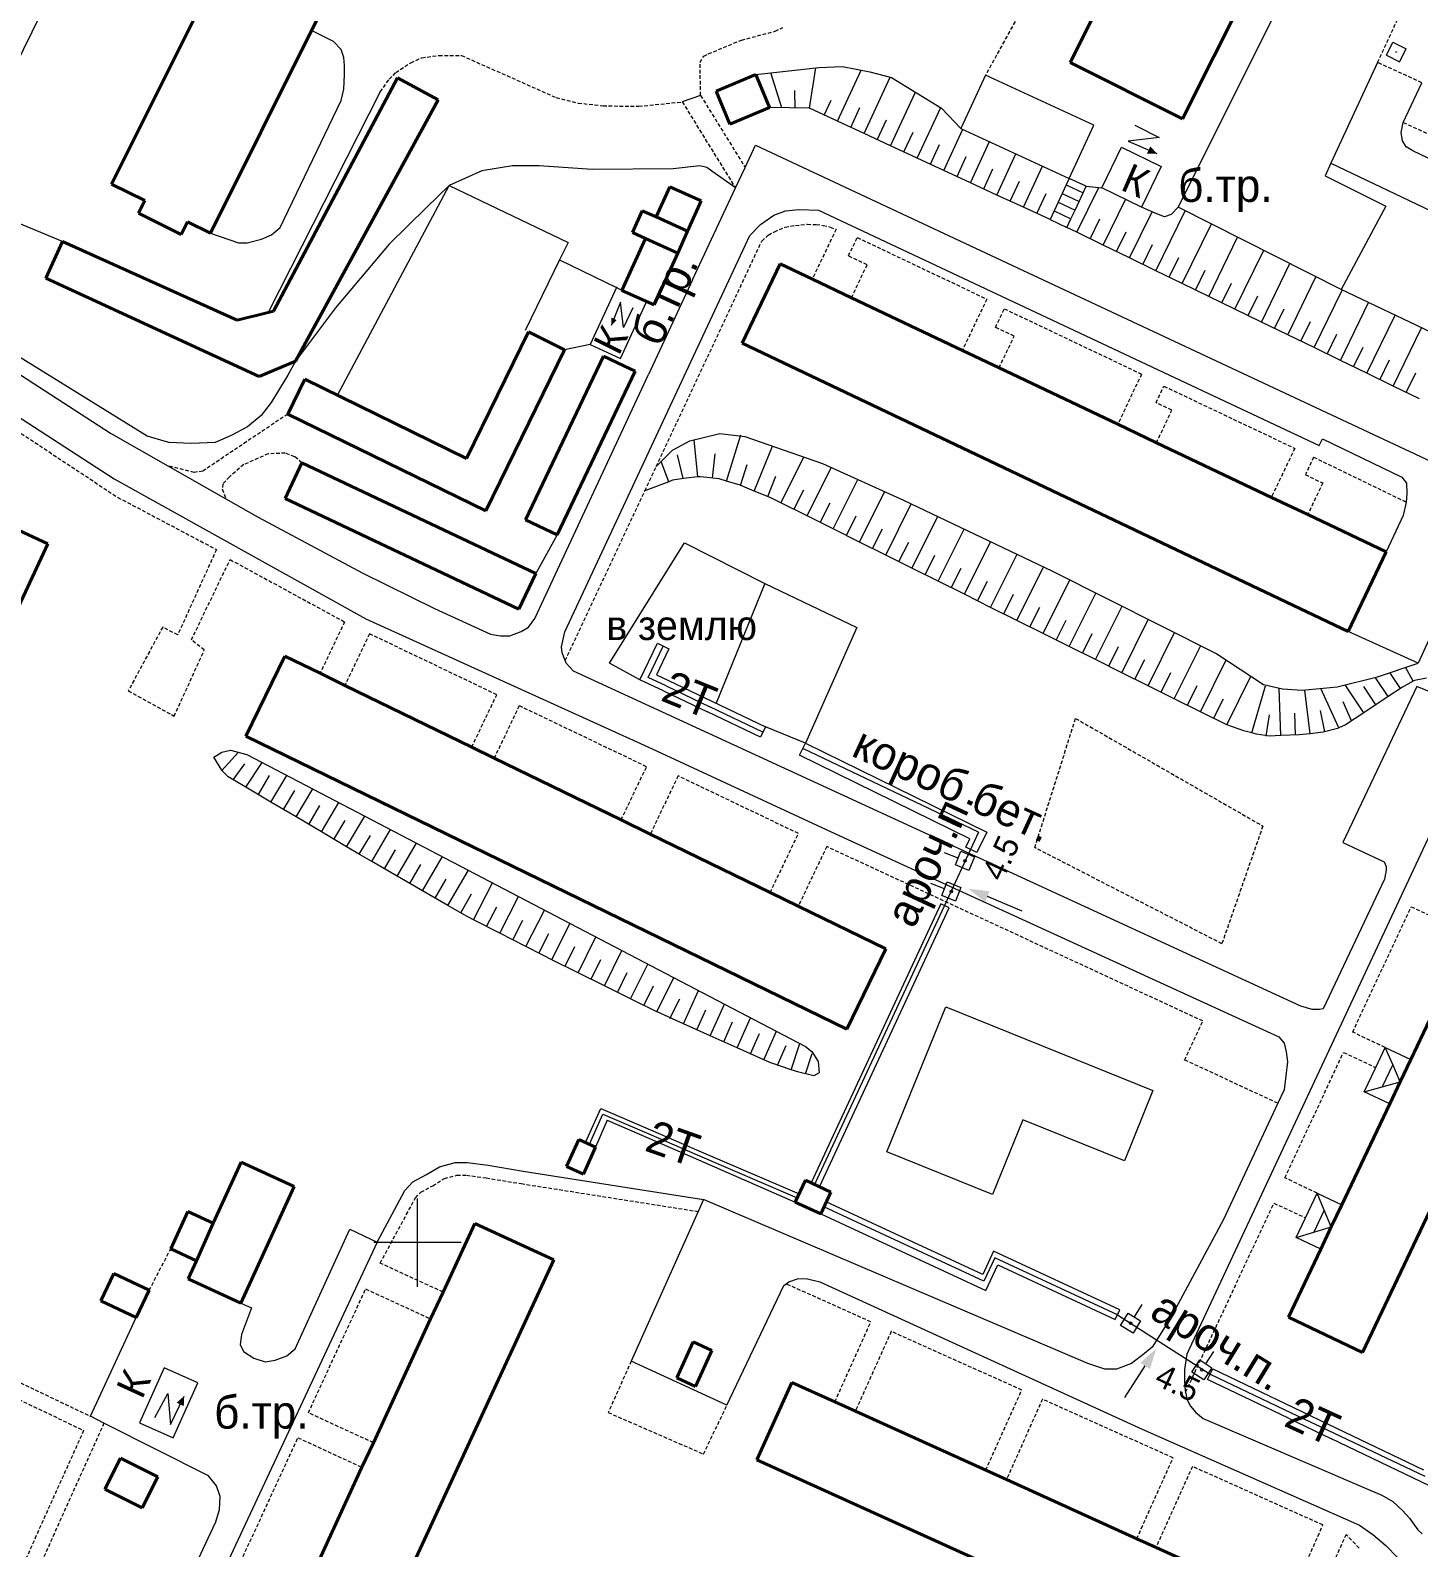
# Model space of a CAD drawing. Extents: x 1000 to 4000, y -5000 to -1000.
# Drawn here: x 2147.1 to 2336.7, y -2241.7 to -2034.5 of the extents above; entities that cross this region are included whole.
import ezdxf
from ezdxf.enums import TextEntityAlignment as Align

# ---------------------------------------------------------------- set-up
doc = ezdxf.new("R2010")
doc.units = 0
doc.header["$MEASUREMENT"] = 0
doc.linetypes.add('DASHED', pattern=[0.75, 0.5, -0.25])
for name, color, linetype in [('1', 7, 'CONTINUOUS'), ('11', 7, 'CONTINUOUS'), ('16', 7, 'CONTINUOUS'), ('17', 7, 'CONTINUOUS'), ('18', 7, 'CONTINUOUS'), ('19', 7, 'CONTINUOUS'), ('24', 7, 'CONTINUOUS'), ('25', 7, 'CONTINUOUS'), ('36', 7, 'CONTINUOUS'), ('37', 7, 'CONTINUOUS'), ('40', 7, 'CONTINUOUS'), ('6', 7, 'CONTINUOUS'), ('7', 7, 'CONTINUOUS')]:
    doc.layers.add(name, color=color, linetype=linetype)
doc.styles.get("Standard").update_dxf_attribs({"font": 'txt', "height": 0.2})

msp = doc.modelspace()

# ---------------------------------------------------------------- linework, layer by layer
at = {"layer": '1', "color": 253, "linetype": 'Continuous', "lineweight": 0}
for p, q in [((2200, -2206.06), (2200, -2194.02)), ((2205.96, -2200), (2194.04, -2200))]:
    msp.add_line(p, q, dxfattribs=at)
at = {"layer": '11', "color": 253, "linetype": 'Continuous', "lineweight": 0}
for p, q in [((2303.84, -2058.63), (2323.28, -2019.82)), ((2277.54, -2040.62), (2274.19, -2047.88)), ((2292.34, -2047.46), (2277.54, -2040.62)), ((2331.08, -2038.88), (2324.71, -2052.64)), ((2274.19, -2047.88), (2288.99, -2054.72)), ((2288.99, -2054.72), (2292.34, -2047.46)), ((2324.71, -2052.64), (2323.92, -2054.34)), ((2323.92, -2054.34), (2332.22, -2058.48)), ((2326.11, -2069.88), (2303.84, -2058.63)), ((2332.22, -2058.48), (2326.11, -2069.88)), ((2219.4, -2065.82), (2227.16, -2069.61)), ((2219.07, -2103.39), (2216.14, -2108.66)), ((2282.54, -2154.77), (2277.8, -2152.78)), ((2296.55, -2221.18), (2299.34, -2216.87))]:
    msp.add_line(p, q, dxfattribs=at)
msp.add_point((2227.16, -2069.61), dxfattribs=at)
for points in [[(2275.16, -2151.68), (2277.5, -2153.5), (2278.1, -2152.06)], [(2300.89, -2214.47), (2298.68, -2216.45), (2300, -2217.29)]]:
    msp.add_solid(points, dxfattribs=at)
at = {"layer": '16', "color": 253, "linetype": 'Continuous', "lineweight": 0}
for p, q in [((2297.93, -2047.43), (2301.26, -2049.12)), ((2293.41, -2056), (2296.11, -2050.44)), ((2296.11, -2050.44), (2301.55, -2053.08)), ((2301.26, -2049.12), (2297.03, -2049.61)), ((2297.03, -2049.61), (2300.96, -2051.32)), ((2301.55, -2053.08), (2298.84, -2058.64)), ((2298.84, -2058.64), (2293.41, -2056)), ((2227.16, -2069.61), (2223.58, -2077.4)), ((2227.91, -2070.01), (2227.16, -2069.61)), ((2227.73, -2071.63), (2226.46, -2074.8)), ((2227.72, -2079.3), (2231.28, -2071.55)), ((2228.12, -2075.07), (2227.73, -2071.63)), ((2231.28, -2071.55), (2227.91, -2070.01)), ((2229.38, -2072.38), (2228.12, -2075.07)), ((2223.58, -2077.4), (2227.72, -2079.3)), ((2165.39, -2217.12), (2162.06, -2224.64)), ((2169.99, -2219.15), (2165.39, -2217.12)), ((2164.14, -2223.91), (2165.92, -2220.64)), ((2165.92, -2220.64), (2166.29, -2224.87)), ((2166.66, -2226.68), (2169.99, -2219.15)), ((2166.29, -2224.87), (2168.12, -2221)), ((2162.06, -2224.64), (2166.66, -2226.68))]:
    msp.add_line(p, q, dxfattribs=at)
for points in [[(2300.96, -2051.32), (2300.05, -2050.34), (2299.59, -2051.33)], [(2226.46, -2074.8), (2227.19, -2074.08), (2226.45, -2073.69)], [(2168.12, -2221), (2167.11, -2221.88), (2168.09, -2222.37)]]:
    msp.add_solid(points, dxfattribs=at)
at = {"layer": '18', "color": 253, "linetype": 'Continuous', "lineweight": 0}
for p, q in [((2230.37, -2123.16), (2232.75, -2118.18)), ((2231.51, -2122.85), (2233.55, -2118.57)), ((2234.32, -2118.93), (2232.62, -2122.49)), ((2232.75, -2118.18), (2234.32, -2118.93)), ((2233.6, -2124.7), (2230.37, -2123.16)), ((2233.93, -2124.01), (2231.51, -2122.85)), ((2232.62, -2122.49), (2234.28, -2123.28)), ((2234.28, -2123.28), (2240.28, -2126.14)), ((2233.6, -2124.7), (2239.6, -2127.57)), ((2233.93, -2124.01), (2239.93, -2126.87)), ((2246.82, -2131.01), (2239.6, -2127.57)), ((2247.16, -2130.32), (2239.93, -2126.87)), ((2240.28, -2126.14), (2247.51, -2129.59)), ((2247.51, -2129.59), (2246.82, -2131.01)), ((2252.15, -2133.47), (2252.96, -2131.82)), ((2252.96, -2131.82), (2277.73, -2143.97)), ((2275.4, -2144.89), (2252.15, -2133.47)), ((2276.6, -2144), (2252.6, -2132.55)), ((2276.6, -2144), (2275.49, -2146.34)), ((2277.73, -2143.97), (2276.36, -2146.76)), ((2275.49, -2146.34), (2271.93, -2153.99)), ((2274.85, -2146.02), (2275.4, -2144.89)), ((2276.36, -2146.76), (2274.85, -2146.02)), ((2273.81, -2147.52), (2271.95, -2146.78)), ((2273.44, -2148.45), (2274.18, -2146.59)), ((2274.18, -2146.59), (2276.04, -2147.34)), ((2276.04, -2147.34), (2275.29, -2149.2)), ((2275.29, -2149.2), (2273.44, -2148.45)), ((2271.96, -2151.71), (2270.1, -2150.97)), ((2271.59, -2152.64), (2272.33, -2150.78)), ((2272.33, -2150.78), (2274.19, -2151.53)), ((2274.19, -2151.53), (2273.44, -2153.38)), ((2271.44, -2153.76), (2253.73, -2191.87)), ((2271.93, -2153.99), (2254.22, -2192.09)), ((2254.88, -2192.4), (2272.6, -2154.3)), ((2272.6, -2154.3), (2271.44, -2153.76)), ((2273.44, -2153.38), (2271.59, -2152.64)), ((2222.92, -2186.35), (2225.03, -2181.71)), ((2223.46, -2186.6), (2225.32, -2182.49)), ((2225.9, -2183.3), (2224.3, -2186.98)), ((2225.03, -2181.71), (2232.13, -2184.77)), ((2225.32, -2182.49), (2231.9, -2185.31)), ((2225.9, -2183.3), (2231.68, -2185.82)), ((2231.9, -2185.31), (2237.87, -2187.89)), ((2232.13, -2184.77), (2238.11, -2187.34)), ((2231.68, -2185.82), (2237.64, -2188.41)), ((2238.11, -2187.34), (2252.09, -2193.36)), ((2237.64, -2188.41), (2251.57, -2194.48)), ((2237.87, -2187.89), (2251.84, -2193.9)), ((2255.05, -2196.1), (2277.59, -2206.57)), ((2277.34, -2205.3), (2255.49, -2195.14)), ((2277.17, -2204.38), (2255.81, -2194.45)), ((2278.64, -2201.2), (2277.17, -2204.38)), ((2278.82, -2202.12), (2277.34, -2205.3)), ((2295.87, -2209.21), (2278.64, -2201.2)), ((2295.55, -2209.9), (2278.82, -2202.12)), ((2277.59, -2206.57), (2279.22, -2203.05)), ((2279.22, -2203.05), (2295.26, -2210.51)), ((2297.88, -2210.16), (2298.93, -2208.46)), ((2295.26, -2210.51), (2295.87, -2209.21)), ((2295.55, -2209.9), (2308.22, -2218)), ((2295.98, -2211.34), (2297.03, -2209.64)), ((2297.03, -2209.64), (2298.73, -2210.69)), ((2297.69, -2212.39), (2295.98, -2211.34)), ((2298.73, -2210.69), (2297.69, -2212.39)), ((2305.7, -2217.69), (2306.79, -2216.01)), ((2306.79, -2216.01), (2308.47, -2217.1)), ((2307.63, -2216.56), (2308.71, -2214.88)), ((2307.38, -2218.78), (2305.7, -2217.69)), ((2308.47, -2217.1), (2307.38, -2218.78)), ((2307.88, -2218.7), (2308.58, -2217.24)), ((2318.92, -2224), (2307.88, -2218.7)), ((2308.22, -2218), (2319.28, -2223.25)), ((2308.58, -2217.24), (2319.62, -2222.54)), ((2319.62, -2222.54), (2325.47, -2225.34)), ((2318.92, -2224), (2324.77, -2226.81)), ((2319.28, -2223.25), (2325.14, -2226.03)), ((2338.17, -2233.24), (2324.77, -2226.81)), ((2325.14, -2226.03), (2337.53, -2231.91)), ((2325.47, -2225.34), (2337.34, -2231.03))]:
    msp.add_line(p, q, dxfattribs=at)
for centre in [(2274.74, -2147.89), (2272.89, -2152.08)]:
    msp.add_circle(centre, 0.171, dxfattribs=at)
for centre, major_axis, start_param, end_param in [((2297.36, -2211.02), (0.121, 0.121), 4.946134296700256, 11.22931960387984), ((2307.08, -2217.4), (-0.121, 0.121), 3.354003, 9.637188)]:
    msp.add_ellipse(centre, major_axis=major_axis, ratio=1, start_param=start_param, end_param=end_param, dxfattribs=at)
at = {"layer": '24', "color": 253, "linetype": 'Continuous', "lineweight": 0}
for p, q in [((2164.36, -2000), (2140.96, -2047.71)), ((2188.55, -2036.03), (2185.54, -2034.53)), ((2189.57, -2037.13), (2188.55, -2036.03)), ((2189.96, -2038.21), (2189.57, -2037.13)), ((2190.05, -2039.29), (2189.96, -2038.21)), ((2189.96, -2042.52), (2190.05, -2040.56)), ((2190.05, -2040.56), (2190.05, -2039.29)), ((2189.57, -2044.09), (2189.96, -2042.52)), ((2334.57, -2047.06), (2337.11, -2041.64)), ((2194.92, -2042.91), (2179.6, -2073.04)), ((2181.24, -2061.43), (2189.57, -2044.09)), ((2238.65, -2043.38), (2236.14, -2044.26)), ((2334.31, -2048.43), (2334.57, -2047.06)), ((2334.47, -2049.58), (2334.31, -2048.43)), ((2244.72, -2053.2), (2246.13, -2050.18)), ((2246.13, -2050.18), (2344.53, -2096.27)), ((2334.97, -2050.4), (2334.47, -2049.58)), ((2335.87, -2050.94), (2334.97, -2050.4)), ((2360.41, -2062.65), (2335.87, -2050.94)), ((2324.71, -2052.64), (2358.12, -2068.58)), ((2243.41, -2056.02), (2244.72, -2053.2)), ((2237.56, -2068.58), (2243.41, -2056.02)), ((2151.51, -2063.34), (2141.85, -2059.29)), ((2248.67, -2059.72), (2250.24, -2059.13)), ((2250.24, -2059.13), (2252.05, -2058.94)), ((2252.05, -2058.94), (2254.74, -2059.03)), ((2254.74, -2059.03), (2323.12, -2091.16)), ((2180.07, -2062.41), (2181.24, -2061.43)), ((2245.39, -2062.51), (2246.81, -2060.99)), ((2246.81, -2060.99), (2248.67, -2059.72)), ((2171.75, -2062.19), (2175.57, -2063.49)), ((2175.57, -2063.49), (2176.74, -2063.49)), ((2176.74, -2063.49), (2178.7, -2062.99)), ((2178.7, -2062.99), (2180.07, -2062.41)), ((2220.11, -2116.61), (2245.39, -2062.51)), ((2124.92, -2068.11), (2158.07, -2089.52)), ((2237.56, -2068.58), (2231.54, -2081.49)), ((2223.58, -2077.4), (2220.09, -2078.1)), ((2216.02, -2114.81), (2231.54, -2081.49)), ((2139.35, -2083.29), (2158.57, -2095.74)), ((2158.07, -2089.52), (2165.89, -2093.96)), ((2323.12, -2091.16), (2323.55, -2090.25)), ((2323.55, -2090.25), (2334.37, -2095.49)), ((2165.89, -2093.96), (2173.83, -2098.48)), ((2158.57, -2095.74), (2192.94, -2114.84)), ((2334.37, -2095.49), (2335.01, -2096.32)), ((2335.01, -2096.32), (2335.06, -2097.74)), ((2173.83, -2098.48), (2178.23, -2100.98)), ((2335.06, -2097.74), (2334.96, -2098.92)), ((2334.57, -2100.73), (2332.24, -2105.71)), ((2334.96, -2098.92), (2334.57, -2100.73)), ((2178.23, -2100.98), (2192.53, -2108.62)), ((2343.74, -2105.22), (2336.64, -2120.9)), ((2192.53, -2108.62), (2202.32, -2113.42)), ((2355.31, -2107.68), (2305.02, -2215.25)), ((2192.94, -2114.84), (2231.45, -2132.33)), ((2202.32, -2113.42), (2209.95, -2116.96)), ((2215.14, -2115.98), (2216.02, -2114.81)), ((2209.95, -2116.96), (2211.32, -2117.16)), ((2211.32, -2117.16), (2212.6, -2117.16)), ((2212.6, -2117.16), (2214.16, -2116.57)), ((2214.16, -2116.57), (2215.14, -2115.98)), ((2219.66, -2118.67), (2220.11, -2116.61)), ((2336.64, -2120.9), (2327.08, -2116.57)), ((2219.76, -2119.51), (2219.66, -2118.67)), ((2220.17, -2120.55), (2219.76, -2119.51)), ((2220.3, -2120.88), (2220.17, -2120.55)), ((2221.28, -2122), (2220.3, -2120.88)), ((2320.61, -2167.75), (2221.28, -2122)), ((2336.42, -2124.1), (2326.34, -2145.38)), ((2342.39, -2126.55), (2336.42, -2124.1)), ((2231.45, -2132.33), (2257.65, -2144.46)), ((2257.65, -2144.46), (2317.62, -2171.92)), ((2326.34, -2145.38), (2331.96, -2148.04)), ((2331.96, -2148.04), (2332.24, -2148.66)), ((2332.02, -2150.38), (2323.64, -2168.09)), ((2332.27, -2149.15), (2332.02, -2150.38)), ((2332.24, -2148.66), (2332.27, -2149.15)), ((2322.17, -2168.19), (2320.61, -2167.75)), ((2323.15, -2168.19), (2322.17, -2168.19)), ((2323.64, -2168.09), (2323.15, -2168.19)), ((2317.62, -2171.92), (2318.31, -2172.8)), ((2318.31, -2172.8), (2318.6, -2173.97)), ((2318.8, -2175.35), (2318.31, -2179.17)), ((2318.6, -2173.97), (2318.8, -2175.35)), ((2318.31, -2179.17), (2317.46, -2180.99)), ((2317.46, -2180.99), (2310.02, -2196.85)), ((2201.22, -2190.74), (2202.98, -2189.66)), ((2202.98, -2189.66), (2205.14, -2189.07)), ((2205.14, -2189.07), (2206.8, -2189.07)), ((2206.8, -2189.07), (2209.64, -2189.46)), ((2209.64, -2189.46), (2214.44, -2190.25)), ((2198.28, -2192.89), (2199.36, -2191.72)), ((2199.36, -2191.72), (2201.22, -2190.74)), ((2214.44, -2190.25), (2239.05, -2194.12)), ((2194.47, -2199.95), (2198.28, -2192.89)), ((2238.31, -2195.77), (2229.18, -2216.19)), ((2239.05, -2194.12), (2238.31, -2195.77)), ((2291.5, -2216.54), (2239.05, -2194.12)), ((2310.02, -2196.85), (2302.87, -2210.27)), ((2194.47, -2199.95), (2127.9, -2342.32)), ((2183.31, -2214.51), (2190.74, -2198.18)), ((2190.74, -2198.18), (2194.47, -2199.95)), ((2242.25, -2222.2), (2250.02, -2205.88)), ((2250.02, -2205.88), (2250.33, -2205.65)), ((2250.33, -2205.65), (2250.7, -2205.39)), ((2250.7, -2205.39), (2251.88, -2204.99)), ((2251.88, -2204.99), (2253.05, -2204.9)), ((2253.05, -2204.9), (2254.91, -2205.39)), ((2254.91, -2205.39), (2298.95, -2225.51)), ((2175.86, -2208.28), (2177.34, -2208.93)), ((2155.34, -2223.74), (2161.6, -2210.25)), ((2177.34, -2208.93), (2175.97, -2212.55)), ((2302.87, -2210.27), (2300.31, -2214.28)), ((2175.97, -2212.55), (2175.78, -2213.93)), ((2175.78, -2213.93), (2176.26, -2214.91)), ((2182.14, -2215.49), (2183.31, -2214.51)), ((2300.31, -2214.28), (2299.24, -2215.17)), ((2176.26, -2214.91), (2177.64, -2215.79)), ((2177.64, -2215.79), (2179.2, -2216.28)), ((2179.2, -2216.28), (2180.57, -2216.08)), ((2180.57, -2216.08), (2182.14, -2215.49)), ((2242.25, -2222.2), (2229.18, -2216.19)), ((2293.85, -2217.32), (2291.5, -2216.54)), ((2297.47, -2216.54), (2295.42, -2217.32)), ((2299.24, -2215.17), (2297.47, -2216.54)), ((2305.02, -2215.25), (2304.71, -2217.36)), ((2295.42, -2217.32), (2293.85, -2217.32)), ((2304.71, -2217.36), (2304.71, -2218.88)), ((2304.71, -2218.88), (2304.81, -2220.26)), ((2304.81, -2220.26), (2304.85, -2220.46)), ((2304.85, -2220.46), (2305.06, -2221.48)), ((2305.06, -2221.48), (2305.55, -2222.36)), ((2305.55, -2222.36), (2306.28, -2223.24)), ((2157.19, -2224.67), (2155.34, -2223.74)), ((2171.48, -2231.86), (2157.19, -2224.67)), ((2306.28, -2223.24), (2307.26, -2224.03)), ((2307.26, -2224.03), (2329.22, -2233.48)), ((2298.95, -2225.51), (2328.62, -2238.59)), ((2172.56, -2233.23), (2171.48, -2231.86)), ((2173.05, -2234.7), (2172.56, -2233.23)), ((2172.95, -2236.46), (2173.05, -2234.7)), ((2329.22, -2233.48), (2331.67, -2234.51)), ((2331.67, -2234.51), (2333.14, -2235.39)), ((2333.14, -2235.39), (2334.46, -2236.61)), ((2172.46, -2238.13), (2172.95, -2236.46)), ((2334.46, -2236.61), (2335.44, -2237.64)), ((2165.38, -2253.22), (2172.46, -2238.13)), ((2328.62, -2238.59), (2330.43, -2239.87)), ((2335.44, -2237.64), (2336.57, -2239.26)), ((2336.57, -2239.26), (2337.16, -2239.8)), ((2330.43, -2239.87), (2332.22, -2241.36)), ((2332.22, -2241.36), (2333.8, -2243.03))]:
    msp.add_line(p, q, dxfattribs=at)
at = {"layer": '24', "color": 253, "linetype": 'DASHED', "lineweight": 0}
for p, q in [((2296.45, -2006.39), (2277.54, -2040.62)), ((2248.84, -2034.62), (2249.89, -2034.09)), ((2239.7, -2037.71), (2244.23, -2035.82)), ((2244.23, -2035.82), (2248.84, -2034.62)), ((2199.07, -2038.91), (2200.58, -2038.23)), ((2200.58, -2038.23), (2202.92, -2037.93)), ((2202.92, -2037.93), (2206.01, -2037.93)), ((2206.01, -2037.93), (2218.92, -2043.67)), ((2238.57, -2038.84), (2239.1, -2038.01)), ((2239.1, -2038.01), (2239.7, -2037.71)), ((2196.13, -2041.17), (2197.03, -2040.27)), ((2197.03, -2040.27), (2199.07, -2038.91)), ((2238.65, -2043.38), (2238.57, -2038.84)), ((2194.92, -2042.91), (2196.13, -2041.17)), ((2218.92, -2043.67), (2221.94, -2044.42)), ((2221.94, -2044.42), (2225.34, -2044.8)), ((2225.34, -2044.8), (2230.22, -2044.87)), ((2230.22, -2044.87), (2236.14, -2044.26)), ((2236.14, -2044.26), (2243.41, -2056.02)), ((2238.65, -2043.38), (2244.72, -2053.2)), ((2334.57, -2047.06), (2338.37, -2048.83)), ((2248.72, -2062), (2250.19, -2061.36)), ((2250.19, -2061.36), (2251.61, -2061.12)), ((2251.61, -2061.12), (2253.22, -2060.97)), ((2253.22, -2060.97), (2254.44, -2061.02)), ((2254.44, -2061.02), (2255.38, -2061.12)), ((2255.38, -2061.12), (2256.35, -2061.36)), ((2256.35, -2061.36), (2257.14, -2061.66)), ((2232.59, -2094.04), (2247, -2063.28)), ((2247, -2063.28), (2247.89, -2062.44)), ((2247.89, -2062.44), (2248.72, -2062)), ((2257.14, -2061.66), (2253.91, -2068.46)), ((2258.83, -2065.3), (2260.03, -2062.78)), ((2260.03, -2062.78), (2277.72, -2071.19)), ((2261.39, -2066.52), (2258.83, -2065.3)), ((2259.25, -2071), (2261.39, -2066.52)), ((2277.72, -2071.19), (2274.39, -2078.2)), ((2278.9, -2075.05), (2280.11, -2072.51)), ((2280.11, -2072.51), (2298.86, -2081.43)), ((2281.45, -2076.26), (2278.9, -2075.05)), ((2279.4, -2080.58), (2281.45, -2076.26)), ((2298.86, -2081.43), (2295.6, -2088.29)), ((2300.83, -2085.33), (2301.9, -2083.08)), ((2301.9, -2083.08), (2319.77, -2091.57)), ((2140.27, -2085.81), (2159.07, -2098.26)), ((2302.99, -2086.36), (2300.83, -2085.33)), ((2182.28, -2086.89), (2170.7, -2094.68)), ((2300.88, -2090.8), (2302.99, -2086.36)), ((2179.61, -2092.32), (2176.28, -2093.79)), ((2181.95, -2092.23), (2179.61, -2092.32)), ((2183.23, -2092.72), (2181.95, -2092.23)), ((2319.77, -2091.57), (2316.58, -2098.26)), ((2169.52, -2094.87), (2165.89, -2093.96)), ((2176.28, -2093.79), (2174.32, -2095.46)), ((2184.22, -2093.55), (2183.23, -2092.72)), ((2231.03, -2097.36), (2232.59, -2094.04)), ((2322.35, -2092.79), (2321.22, -2095.17)), ((2334.96, -2098.92), (2322.35, -2092.79)), ((2170.7, -2094.68), (2169.52, -2094.87)), ((2173.44, -2096.44), (2173.34, -2097.12)), ((2174.32, -2095.46), (2173.44, -2096.44)), ((2321.22, -2095.17), (2323.59, -2096.3)), ((2323.59, -2096.3), (2321.54, -2100.62)), ((2159.07, -2098.26), (2172.55, -2105.39)), ((2173.34, -2097.12), (2173.83, -2098.48)), ((2220.17, -2120.55), (2231.03, -2097.36)), ((2172.55, -2105.39), (2167.26, -2117.05)), ((2169.12, -2117.73), (2174.41, -2106.76)), ((2174.41, -2106.76), (2190.05, -2115.27)), ((2190.05, -2115.27), (2186.7, -2122.28)), ((2165.21, -2115.97), (2160.51, -2124.69)), ((2167.26, -2117.05), (2165.21, -2115.97)), ((2193.45, -2116.89), (2190.08, -2123.93)), ((2210.82, -2125.21), (2193.45, -2116.89)), ((2166.77, -2128.12), (2170.89, -2119.1)), ((2170.89, -2119.1), (2169.12, -2117.73)), ((2160.51, -2124.69), (2166.77, -2128.12)), ((2207.4, -2132.36), (2210.82, -2125.21)), ((2213.89, -2126.72), (2210.47, -2133.86)), ((2231.27, -2135.04), (2213.89, -2126.72)), ((2284.27, -2146.09), (2289.85, -2128.45)), ((2289.85, -2128.45), (2315.41, -2143.14)), ((2227.79, -2142.3), (2231.27, -2135.04)), ((2235.58, -2136.3), (2231.78, -2144.24)), ((2252.01, -2144.16), (2235.58, -2136.3)), ((2248.15, -2152.22), (2252.01, -2144.16)), ((2315.41, -2143.14), (2309.83, -2159.21)), ((2255.87, -2145.95), (2251.98, -2154.08)), ((2307.21, -2169.76), (2255.87, -2145.95)), ((2309.83, -2159.21), (2284.27, -2146.09)), ((2327.68, -2171.27), (2335.67, -2154.16)), ((2335.67, -2154.16), (2340.02, -2156.2)), ((2304.74, -2175.09), (2307.21, -2169.76)), ((2332.11, -2173.38), (2327.68, -2171.27)), ((2317.46, -2180.99), (2304.74, -2175.09)), ((2318.43, -2191.16), (2326.42, -2174.05)), ((2326.42, -2174.05), (2330.83, -2176.11)), ((2202.09, -2192.26), (2203.68, -2191.28)), ((2203.68, -2191.28), (2205.37, -2190.82)), ((2205.37, -2190.82), (2206.68, -2190.82)), ((2206.68, -2190.82), (2209.38, -2191.19)), ((2209.38, -2191.19), (2214.16, -2191.97)), ((2322.81, -2193.27), (2318.43, -2191.16)), ((2194.9, -2202.82), (2199.72, -2193.92)), ((2199.72, -2193.92), (2200.45, -2193.12)), ((2200.45, -2193.12), (2202.09, -2192.26)), ((2214.16, -2191.97), (2238.31, -2195.77)), ((2304.85, -2220.46), (2316.93, -2194.63)), ((2316.93, -2194.63), (2321.23, -2196.64)), ((2163.36, -2206.53), (2166.3, -2200.89)), ((2203.48, -2206.79), (2194.9, -2202.82)), ((2185.1, -2223.26), (2192.92, -2206.34)), ((2192.92, -2206.34), (2201.79, -2210.44)), ((2261.89, -2210.84), (2250.33, -2205.65)), ((2256.98, -2221.78), (2261.89, -2210.84)), ((2264.67, -2212.15), (2259.78, -2223.05)), ((2282.5, -2220.15), (2264.67, -2212.15)), ((2140.38, -2216.57), (2155.34, -2223.74)), ((2229.18, -2216.19), (2226.03, -2223.22)), ((2141.49, -2219.48), (2154.41, -2225.67)), ((2277.58, -2231.11), (2282.5, -2220.15)), ((2239.05, -2228.9), (2242.25, -2222.2)), ((2285.33, -2221.41), (2280.4, -2232.39)), ((2303.16, -2229.42), (2285.33, -2221.41)), ((2157.19, -2224.67), (2148.23, -2244.59)), ((2193.97, -2227.36), (2185.1, -2223.26)), ((2226.03, -2223.22), (2239.05, -2228.9)), ((2154.41, -2225.67), (2146.3, -2243.72)), ((2175.86, -2243.58), (2183.68, -2226.66)), ((2183.68, -2226.66), (2192.42, -2230.7)), ((2298.2, -2240.45), (2303.16, -2229.42)), ((2305.79, -2230.58), (2300.83, -2241.64)), ((2323.62, -2238.58), (2305.79, -2230.58)), ((2318.63, -2249.71), (2323.62, -2238.58)), ((2326.77, -2239.89), (2321.73, -2251.11)), ((2328.57, -2241.73), (2326.77, -2239.89))]:
    msp.add_line(p, q, dxfattribs=at)
at = {"layer": '25', "color": 253, "linetype": 'Continuous', "lineweight": 0}
for p, q in [((2288.99, -2054.72), (2288.58, -2055.61)), ((2291.28, -2055.79), (2288.99, -2054.72)), ((2288.03, -2056.78), (2287.48, -2057.96)), ((2288.58, -2055.61), (2288.03, -2056.78)), ((2288.03, -2056.78), (2290.32, -2057.85)), ((2288.58, -2055.61), (2290.87, -2056.67)), ((2290.32, -2057.85), (2290.87, -2056.67)), ((2290.87, -2056.67), (2291.28, -2055.79)), ((2286.93, -2059.14), (2286.37, -2060.33)), ((2287.48, -2057.96), (2286.93, -2059.14)), ((2286.93, -2059.14), (2289.22, -2060.21)), ((2287.48, -2057.96), (2289.77, -2059.03)), ((2289.22, -2060.21), (2289.77, -2059.03)), ((2289.77, -2059.03), (2290.32, -2057.85)), ((2286.37, -2060.33), (2288.67, -2061.4)), ((2288.67, -2061.4), (2289.22, -2060.21))]:
    msp.add_line(p, q, dxfattribs=at)
at = {"layer": '36', "color": 253, "linetype": 'Continuous', "lineweight": 0}
for p, q in [((2212.98, -2053.01), (2208.78, -2053.69)), ((2216.61, -2053.01), (2212.98, -2053.01)), ((2223.85, -2053.5), (2216.61, -2053.01)), ((2238.53, -2053.01), (2234.91, -2053.4)), ((2239.51, -2053.2), (2238.53, -2053.01)), ((2208.78, -2053.69), (2204.33, -2055.69)), ((2234.91, -2053.4), (2223.85, -2053.5)), ((2240.17, -2053.71), (2239.51, -2053.2)), ((2243.41, -2056.02), (2240.17, -2053.71)), ((2204.33, -2055.69), (2201.24, -2058.69)), ((2201.24, -2058.69), (2196.15, -2063.68)), ((2196.15, -2063.68), (2188.8, -2072.4)), ((2163.09, -2089.91), (2126.66, -2067.4)), ((2188.8, -2072.4), (2183.36, -2079.65)), ((2183.36, -2079.65), (2182.28, -2081.59)), ((2182.28, -2081.59), (2180.02, -2085.31)), ((2180.02, -2085.31), (2178.65, -2087.07)), ((2178.65, -2087.07), (2176.79, -2088.64)), ((2166.03, -2090.79), (2163.09, -2089.91)), ((2174.54, -2089.81), (2172.39, -2090.79)), ((2176.79, -2088.64), (2174.54, -2089.81)), ((2169.16, -2090.89), (2166.03, -2090.79)), ((2172.39, -2090.79), (2169.16, -2090.89))]:
    msp.add_line(p, q, dxfattribs=at)
at = {"layer": '37', "color": 253, "linetype": 'Continuous', "lineweight": 0}
for p, q in [((2246.19, -2040.51), (2254.81, -2039.55)), ((2249.76, -2045.07), (2248.23, -2040.28)), ((2253.51, -2045.14), (2254.37, -2039.6)), ((2254.81, -2039.55), (2258.04, -2039.45)), ((2257.33, -2046.91), (2260.56, -2039.91)), ((2258.04, -2039.45), (2261.76, -2040.14)), ((2261.76, -2040.14), (2264.7, -2040.92)), ((2251.57, -2045.1), (2251.53, -2042.7)), ((2260.96, -2048.59), (2264.52, -2040.87)), ((2264.7, -2040.92), (2271.55, -2045.13)), ((2255.51, -2046.07), (2256.48, -2044.02)), ((2264.59, -2050.26), (2267.98, -2042.94)), ((2253.51, -2045.14), (2248.08, -2045.04)), ((2257.33, -2046.91), (2253.51, -2045.14)), ((2260.96, -2048.59), (2257.33, -2046.91)), ((2259.14, -2047.75), (2260.4, -2045.02)), ((2262.77, -2049.43), (2264.03, -2046.7)), ((2268.22, -2051.94), (2271.43, -2045.01)), ((2271.55, -2045.13), (2274.19, -2047.88)), ((2264.59, -2050.26), (2260.96, -2048.59)), ((2266.4, -2051.1), (2267.66, -2048.38)), ((2271.85, -2053.62), (2274.45, -2048)), ((2268.22, -2051.94), (2264.59, -2050.26)), ((2270.03, -2052.78), (2271.29, -2050.06)), ((2275.48, -2055.3), (2278.08, -2049.68)), ((2271.85, -2053.62), (2268.22, -2051.94)), ((2273.67, -2054.46), (2274.93, -2051.74)), ((2279.11, -2056.98), (2281.71, -2051.36)), ((2282.74, -2058.66), (2285.34, -2053.03)), ((2275.48, -2055.3), (2271.85, -2053.62)), ((2277.3, -2056.14), (2278.56, -2053.41)), ((2280.93, -2057.82), (2282.19, -2055.09)), ((2279.11, -2056.98), (2275.48, -2055.3)), ((2282.74, -2058.66), (2279.11, -2056.98)), ((2284.56, -2059.49), (2285.82, -2056.77)), ((2290.03, -2062.07), (2293.01, -2055.96)), ((2291.28, -2055.79), (2293.41, -2056)), ((2286.37, -2060.33), (2282.74, -2058.66)), ((2293.63, -2063.82), (2296.67, -2057.58)), ((2297.23, -2065.57), (2300.29, -2059.29)), ((2300.73, -2059.46), (2298.84, -2058.64)), ((2300.82, -2067.32), (2304.82, -2059.12)), ((2303.84, -2058.63), (2302.89, -2059.65)), ((2290.03, -2062.07), (2288.67, -2061.4)), ((2291.83, -2062.94), (2293.15, -2060.25)), ((2302, -2059.95), (2300.73, -2059.46)), ((2302.89, -2059.65), (2302, -2059.95)), ((2304.42, -2069.07), (2308.39, -2060.93)), ((2293.63, -2063.82), (2290.03, -2062.07)), ((2295.43, -2064.69), (2296.74, -2062)), ((2308.02, -2070.82), (2311.96, -2062.73)), ((2297.23, -2065.57), (2293.63, -2063.82)), ((2300.82, -2067.32), (2297.23, -2065.57)), ((2299.03, -2066.45), (2300.34, -2063.75)), ((2302.62, -2068.2), (2303.94, -2065.5)), ((2311.61, -2072.57), (2315.53, -2064.53)), ((2304.42, -2069.07), (2300.82, -2067.32)), ((2306.22, -2069.95), (2307.53, -2067.25)), ((2315.21, -2074.32), (2319.1, -2066.34)), ((2308.02, -2070.82), (2304.42, -2069.07)), ((2309.82, -2071.7), (2311.13, -2069)), ((2318.81, -2076.07), (2322.67, -2068.14)), ((2311.61, -2072.57), (2308.02, -2070.82)), ((2313.41, -2073.45), (2314.73, -2070.75)), ((2322.41, -2077.82), (2326.24, -2069.95)), ((2326, -2079.57), (2329.85, -2071.66)), ((2344.79, -2078.77), (2326.11, -2069.88)), ((2315.21, -2074.32), (2311.61, -2072.57)), ((2317.01, -2075.2), (2318.32, -2072.5)), ((2329.6, -2081.32), (2333.46, -2073.38)), ((2318.81, -2076.07), (2315.21, -2074.32)), ((2320.61, -2076.95), (2321.92, -2074.25)), ((2333.2, -2083.07), (2337.08, -2075.1)), ((2322.41, -2077.82), (2318.81, -2076.07)), ((2326, -2079.57), (2322.41, -2077.82)), ((2324.2, -2078.7), (2325.52, -2076)), ((2327.8, -2080.45), (2329.11, -2077.75)), ((2329.6, -2081.32), (2326, -2079.57)), ((2331.4, -2082.2), (2332.71, -2079.5)), ((2333.2, -2083.07), (2329.6, -2081.32)), ((2334.99, -2083.95), (2336.31, -2081.25)), ((2336.79, -2084.82), (2333.2, -2083.07)), ((2237.18, -2090.53), (2241.29, -2089.55)), ((2238.26, -2095.48), (2237.75, -2090.39)), ((2241.29, -2089.55), (2244.71, -2089.94)), ((2242.19, -2096.05), (2244.15, -2089.74)), ((2244.71, -2089.94), (2255.28, -2093.65)), ((2232.59, -2094.04), (2234.83, -2091.8)), ((2234.83, -2091.8), (2237.18, -2090.53)), ((2236.29, -2095.68), (2235.48, -2092.45)), ((2240.28, -2095.63), (2240.63, -2092.31)), ((2245.95, -2097.4), (2248.45, -2091.25)), ((2234.32, -2096.12), (2233.28, -2093.35)), ((2244.1, -2096.64), (2244.99, -2093.78)), ((2249.61, -2099.02), (2252.73, -2092.76)), ((2253.19, -2100.8), (2256.48, -2094.2)), ((2255.28, -2093.65), (2266.34, -2098.65)), ((2234.32, -2096.12), (2231.03, -2097.36)), ((2234.83, -2095.93), (2234.32, -2096.12)), ((2236.69, -2095.64), (2234.83, -2095.93)), ((2238.26, -2095.48), (2236.69, -2095.64)), ((2238.64, -2095.45), (2238.26, -2095.48)), ((2241.19, -2095.74), (2238.64, -2095.45)), ((2242.19, -2096.05), (2241.19, -2095.74)), ((2244.03, -2096.62), (2242.19, -2096.05)), ((2245.95, -2097.4), (2244.03, -2096.62)), ((2247.81, -2098.15), (2248.93, -2095.37)), ((2256.77, -2102.58), (2260.13, -2095.84)), ((2248.14, -2098.29), (2245.95, -2097.4)), ((2249.61, -2099.02), (2248.14, -2098.29)), ((2251.4, -2099.91), (2252.74, -2097.22)), ((2260.35, -2104.37), (2263.77, -2097.49)), ((2266.34, -2098.65), (2286.7, -2108.35)), ((2253.19, -2100.8), (2249.61, -2099.02)), ((2254.98, -2101.69), (2256.32, -2099.01)), ((2258.56, -2103.47), (2259.9, -2100.79)), ((2263.93, -2106.15), (2267.41, -2099.16)), ((2256.77, -2102.58), (2253.19, -2100.8)), ((2260.35, -2104.37), (2256.77, -2102.58)), ((2262.14, -2105.26), (2263.48, -2102.57)), ((2267.51, -2107.93), (2271.02, -2100.88)), ((2271.09, -2109.72), (2274.64, -2102.6)), ((2263.93, -2106.15), (2260.35, -2104.37)), ((2265.72, -2107.04), (2267.06, -2104.36)), ((2274.67, -2111.5), (2278.25, -2104.32)), ((2267.51, -2107.93), (2263.93, -2106.15)), ((2269.3, -2108.82), (2270.64, -2106.14)), ((2278.25, -2113.28), (2281.86, -2106.04)), ((2271.09, -2109.72), (2267.51, -2107.93)), ((2272.88, -2110.61), (2274.22, -2107.92)), ((2281.83, -2115.07), (2285.47, -2107.76)), ((2286.7, -2108.35), (2309.12, -2119.61)), ((2274.67, -2111.5), (2271.09, -2109.72)), ((2276.46, -2112.39), (2277.8, -2109.7)), ((2285.41, -2116.85), (2289.06, -2109.53)), ((2278.25, -2113.28), (2274.67, -2111.5)), ((2280.04, -2114.17), (2281.38, -2111.49)), ((2288.99, -2118.63), (2292.63, -2111.33)), ((2292.58, -2120.41), (2296.21, -2113.12)), ((2281.83, -2115.07), (2278.25, -2113.28)), ((2285.41, -2116.85), (2281.83, -2115.07)), ((2283.62, -2115.96), (2284.96, -2113.27)), ((2287.2, -2117.74), (2288.54, -2115.05)), ((2296.16, -2122.2), (2299.78, -2114.92)), ((2288.99, -2118.63), (2285.41, -2116.85)), ((2290.79, -2119.52), (2292.12, -2116.84)), ((2299.74, -2123.98), (2303.36, -2116.72)), ((2292.58, -2120.41), (2288.99, -2118.63)), ((2294.37, -2121.3), (2295.7, -2118.62)), ((2303.32, -2125.76), (2306.93, -2118.51)), ((2296.16, -2122.2), (2292.58, -2120.41)), ((2297.95, -2123.09), (2299.28, -2120.4)), ((2306.9, -2127.55), (2310.42, -2120.47)), ((2309.12, -2119.61), (2315.49, -2123.83)), ((2331.05, -2122.75), (2336.64, -2120.9)), ((2335.93, -2123.38), (2334.89, -2121.47)), ((2299.74, -2123.98), (2296.16, -2122.2)), ((2301.53, -2124.87), (2302.86, -2122.19)), ((2310.48, -2129.33), (2313.78, -2122.7)), ((2325.57, -2124.12), (2331.05, -2122.75)), ((2332.53, -2125.47), (2330.76, -2122.82)), ((2334.19, -2124.36), (2332.75, -2122.18)), ((2335.93, -2123.38), (2334.5, -2124.16)), ((2336.12, -2123.28), (2335.93, -2123.38)), ((2337.74, -2122.93), (2336.12, -2123.28)), ((2303.32, -2125.76), (2299.74, -2123.98)), ((2305.11, -2126.65), (2306.45, -2123.97)), ((2313.93, -2130.43), (2315.76, -2124.01)), ((2315.49, -2123.83), (2318.12, -2124.41)), ((2317.88, -2130.8), (2317.65, -2124.31)), ((2318.12, -2124.41), (2320.77, -2124.61)), ((2320.77, -2124.61), (2325.57, -2124.12)), ((2321.87, -2130.53), (2321.15, -2124.57)), ((2325.78, -2129.75), (2323.33, -2124.35)), ((2329.19, -2127.68), (2326.65, -2123.85)), ((2332.53, -2125.47), (2329.19, -2127.68)), ((2330.86, -2126.57), (2329.2, -2124.07)), ((2334.5, -2124.16), (2332.53, -2125.47)), ((2306.9, -2127.55), (2303.32, -2125.76)), ((2310.48, -2129.33), (2306.9, -2127.55)), ((2308.69, -2128.44), (2310.03, -2125.75)), ((2323.86, -2130.3), (2323.27, -2127.35)), ((2327.53, -2128.78), (2326.36, -2126.19)), ((2329.19, -2127.68), (2326.69, -2129.34)), ((2312.84, -2130.12), (2310.48, -2129.33)), ((2315.88, -2130.88), (2316.31, -2127.98)), ((2319.88, -2130.73), (2319.77, -2127.73)), ((2325.78, -2129.75), (2325.61, -2129.83)), ((2326.69, -2129.34), (2325.78, -2129.75)), ((2313.93, -2130.43), (2312.84, -2130.12)), ((2314.55, -2130.61), (2313.93, -2130.43)), ((2316.32, -2130.86), (2314.55, -2130.61)), ((2317.88, -2130.8), (2316.32, -2130.86)), ((2320.38, -2130.71), (2317.88, -2130.8)), ((2321.87, -2130.53), (2320.38, -2130.71)), ((2323.65, -2130.32), (2321.87, -2130.53)), ((2325.61, -2129.83), (2323.65, -2130.32)), ((2172.2, -2133.76), (2173.27, -2133.07)), ((2173.28, -2135.53), (2172.2, -2133.76)), ((2173.27, -2133.07), (2174.45, -2132.78)), ((2173.3, -2135.54), (2175.56, -2133.07)), ((2174.45, -2132.78), (2176.7, -2133.37)), ((2176.7, -2133.37), (2252.95, -2173.23)), ((2173.3, -2135.54), (2173.28, -2135.53)), ((2174.16, -2136.41), (2173.3, -2135.54)), ((2174.85, -2136.82), (2176.44, -2134.67)), ((2176.55, -2137.82), (2178.79, -2134.46)), ((2176.55, -2137.82), (2174.16, -2136.41)), ((2179.99, -2139.86), (2176.55, -2137.82)), ((2178.27, -2138.84), (2179.8, -2136.26)), ((2179.99, -2139.86), (2182.15, -2136.22)), ((2183.43, -2141.9), (2185.7, -2138.07)), ((2183.43, -2141.9), (2179.99, -2139.86)), ((2181.71, -2140.88), (2183.24, -2138.3)), ((2186.87, -2143.94), (2189.25, -2139.93)), ((2186.87, -2143.94), (2183.43, -2141.9)), ((2185.15, -2142.92), (2186.68, -2140.34)), ((2190.31, -2145.98), (2192.8, -2141.78)), ((2190.31, -2145.98), (2186.87, -2143.94)), ((2188.59, -2144.96), (2190.12, -2142.38)), ((2193.76, -2148), (2196.29, -2143.61)), ((2192.18, -2147.09), (2190.31, -2145.98)), ((2192.03, -2147), (2193.56, -2144.42)), ((2197.23, -2150), (2199.84, -2145.46)), ((2193.76, -2148), (2192.18, -2147.09)), ((2197.23, -2150), (2193.76, -2148)), ((2195.5, -2149), (2196.99, -2146.4)), ((2198.96, -2151), (2200.46, -2148.4)), ((2200.7, -2151.99), (2203.39, -2147.32)), ((2200.7, -2151.99), (2197.23, -2150)), ((2202.43, -2152.99), (2203.93, -2150.39)), ((2204.16, -2153.99), (2206.94, -2149.17)), ((2204.16, -2153.99), (2200.7, -2151.99)), ((2205.9, -2154.99), (2207.39, -2152.39)), ((2207.66, -2155.93), (2210.24, -2150.9)), ((2206.47, -2155.32), (2204.16, -2153.99)), ((2209.44, -2156.84), (2210.81, -2154.17)), ((2211.22, -2157.76), (2213.79, -2152.76)), ((2214.78, -2159.58), (2217.33, -2154.61)), ((2207.66, -2155.93), (2206.47, -2155.32)), ((2211.22, -2157.76), (2207.66, -2155.93)), ((2213, -2158.67), (2214.37, -2156)), ((2218.34, -2161.39), (2220.81, -2156.43)), ((2214.78, -2159.58), (2211.22, -2157.76)), ((2216.56, -2160.5), (2217.93, -2157.83)), ((2221.93, -2163.18), (2224.36, -2158.28)), ((2217.13, -2160.79), (2214.78, -2159.58)), ((2218.34, -2161.39), (2217.13, -2160.79)), ((2220.14, -2162.28), (2221.47, -2159.6)), ((2225.51, -2164.96), (2227.91, -2160.14)), ((2221.93, -2163.18), (2218.34, -2161.39)), ((2223.72, -2164.07), (2225.05, -2161.38)), ((2229.09, -2166.74), (2231.45, -2161.99)), ((2225.51, -2164.96), (2221.93, -2163.18)), ((2229.09, -2166.74), (2225.51, -2164.96)), ((2227.3, -2165.85), (2228.63, -2163.16)), ((2230.88, -2167.63), (2232.22, -2164.94)), ((2232.67, -2168.52), (2234.99, -2163.84)), ((2232.67, -2168.52), (2229.09, -2166.74)), ((2234.46, -2169.41), (2235.8, -2166.72)), ((2236.32, -2170.15), (2238.36, -2165.6)), ((2232.7, -2168.53), (2232.67, -2168.52)), ((2236.32, -2170.15), (2232.7, -2168.53)), ((2238.15, -2170.97), (2239.37, -2168.23)), ((2239.97, -2171.78), (2241.91, -2167.46)), ((2239.97, -2171.78), (2236.32, -2170.15)), ((2241.8, -2172.6), (2243.02, -2169.86)), ((2243.63, -2173.41), (2245.46, -2169.31)), ((2247.28, -2175.05), (2249.01, -2171.17)), ((2243.63, -2173.41), (2239.97, -2171.78)), ((2245.45, -2174.23), (2246.68, -2171.49)), ((2249.14, -2175.78), (2250.33, -2173.12)), ((2251.03, -2176.41), (2252.22, -2172.85)), ((2252.95, -2173.23), (2253.84, -2173.92)), ((2247.28, -2175.05), (2243.63, -2173.41)), ((2248.26, -2175.49), (2247.28, -2175.05)), ((2252.96, -2176.97), (2253.88, -2174.2)), ((2253.84, -2173.92), (2254.72, -2175.29)), ((2254.72, -2175.29), (2254.82, -2176.86)), ((2251.03, -2176.41), (2248.26, -2175.49)), ((2252.07, -2176.76), (2251.03, -2176.41)), ((2254.13, -2177.25), (2252.07, -2176.76)), ((2254.82, -2176.86), (2254.13, -2177.25))]:
    msp.add_line(p, q, dxfattribs=at)
at = {"layer": '40', "color": 253, "linetype": 'Continuous', "lineweight": 0}
for p, q in [((2189.08, -2084.33), (2204.33, -2055.69)), ((2204.33, -2055.69), (2220.55, -2063.47)), ((2220.55, -2063.47), (2219.4, -2065.82)), ((2219.4, -2065.82), (2214.69, -2075.46)), ((2226.22, -2120.9), (2236.45, -2104.45)), ((2236.45, -2104.45), (2247.41, -2110.04)), ((2247.41, -2110.04), (2240.77, -2126.37)), ((2247.41, -2110.04), (2259.99, -2116.05)), ((2259.99, -2116.05), (2252.96, -2131.82)), ((2230.37, -2123.16), (2226.22, -2120.9)), ((2252.96, -2131.82), (2247.51, -2129.59)), ((2264.09, -2187.63), (2272.12, -2167.81)), ((2272.12, -2167.81), (2300.41, -2179.27)), ((2300.41, -2179.27), (2296.53, -2188.87)), ((2282.63, -2183.24), (2278.49, -2193.47)), ((2296.53, -2188.87), (2282.63, -2183.24)), ((2278.49, -2193.47), (2264.09, -2187.63))]:
    msp.add_line(p, q, dxfattribs=at)
at = {"layer": '6', "color": 253, "linetype": 'Continuous', "lineweight": 40}
for p, q in [((2289.11, -2038.88), (2299.46, -2018.33)), ((2158.23, -2055.48), (2172.9, -2026.08)), ((2314.78, -2026.04), (2304.43, -2046.59)), ((2188.5, -2028.58), (2185.54, -2034.53)), ((2185.54, -2034.53), (2171.75, -2062.19)), ((2240.76, -2042.78), (2246.19, -2040.51)), ((2246.19, -2040.51), (2248.08, -2045.04)), ((2304.43, -2046.59), (2289.11, -2038.88)), ((2180.34, -2072.86), (2197.25, -2040.98)), ((2197.25, -2040.98), (2202.83, -2044)), ((2242.64, -2047.3), (2240.76, -2042.78)), ((2202.83, -2044), (2183.36, -2079.65)), ((2248.08, -2045.04), (2242.64, -2047.3)), ((2162.76, -2057.74), (2158.23, -2055.48)), ((2232.58, -2059.98), (2234.45, -2055.84)), ((2234.45, -2055.84), (2238.74, -2057.78)), ((2161.9, -2059.46), (2162.76, -2057.74)), ((2229.34, -2062.11), (2230.69, -2059.12)), ((2230.69, -2059.12), (2232.58, -2059.98)), ((2238.74, -2057.78), (2236.87, -2061.91)), ((2167.73, -2062.37), (2161.9, -2059.46)), ((2168.61, -2060.62), (2167.73, -2062.37)), ((2171.75, -2062.19), (2168.61, -2060.62)), ((2236.87, -2061.91), (2232.58, -2059.98)), ((2149.24, -2068.32), (2151.51, -2063.34)), ((2151.51, -2063.34), (2175.36, -2074.07)), ((2227.91, -2070.01), (2231.11, -2062.91)), ((2231.11, -2062.91), (2229.34, -2062.11)), ((2235.52, -2064.9), (2231.11, -2062.91)), ((2236.87, -2061.91), (2235.52, -2064.9)), ((2235.52, -2064.9), (2232.32, -2071.98)), ((2244.34, -2077.22), (2249.5, -2066.36)), ((2249.5, -2066.36), (2253.91, -2068.46)), ((2178.38, -2081.77), (2149.24, -2068.32)), ((2253.91, -2068.46), (2259.25, -2071)), ((2232.32, -2071.98), (2227.91, -2070.01)), ((2259.25, -2071), (2274.39, -2078.2)), ((2175.36, -2074.07), (2179.6, -2073.04)), ((2179.6, -2073.04), (2180.34, -2072.86)), ((2206.71, -2092.94), (2215.14, -2075.68)), ((2215.14, -2075.68), (2220.09, -2078.1)), ((2327.08, -2116.57), (2244.34, -2077.22)), ((2183.36, -2079.65), (2178.38, -2081.77)), ((2220.09, -2078.1), (2209.34, -2100.11)), ((2225.38, -2078.97), (2214.74, -2101.33)), ((2228.19, -2080.3), (2225.38, -2078.97)), ((2274.39, -2078.2), (2279.4, -2080.58)), ((2182.28, -2086.89), (2184.6, -2082.14)), ((2184.6, -2082.14), (2206.71, -2092.94)), ((2219.07, -2103.39), (2229.72, -2081.03)), ((2229.72, -2081.03), (2228.19, -2080.3)), ((2279.4, -2080.58), (2295.6, -2088.29)), ((2209.34, -2100.11), (2182.28, -2086.89)), ((2295.6, -2088.29), (2300.88, -2090.8)), ((2300.88, -2090.8), (2316.58, -2098.26)), ((2181.92, -2098.41), (2184.22, -2093.55)), ((2184.22, -2093.55), (2216.14, -2108.66)), ((2213.84, -2113.52), (2181.92, -2098.41)), ((2316.58, -2098.26), (2321.54, -2100.62)), ((2138.25, -2099.35), (2149.52, -2104.59)), ((2321.54, -2100.62), (2332.24, -2105.71)), ((2214.74, -2101.33), (2219.07, -2103.39)), ((2149.52, -2104.59), (2083.36, -2246.78)), ((2332.24, -2105.71), (2327.08, -2116.57)), ((2216.14, -2108.66), (2213.84, -2113.52)), ((2377.36, -2113.16), (2329.01, -2215.01)), ((2176.55, -2130.88), (2181.88, -2119.93)), ((2181.88, -2119.93), (2186.7, -2122.28)), ((2186.7, -2122.28), (2190.08, -2123.93)), ((2190.08, -2123.93), (2207.4, -2132.36)), ((2258.6, -2170.86), (2176.55, -2130.88)), ((2207.4, -2132.36), (2210.47, -2133.86)), ((2210.47, -2133.86), (2227.79, -2142.3)), ((2227.79, -2142.3), (2231.78, -2144.24)), ((2231.78, -2144.24), (2248.15, -2152.22)), ((2248.15, -2152.22), (2251.98, -2154.08)), ((2251.98, -2154.08), (2263.93, -2159.91)), ((2263.93, -2159.91), (2258.6, -2170.86)), ((2335.61, -2175.02), (2342.45, -2160.61)), ((2334.17, -2178.05), (2335.61, -2175.02)), ((2332.73, -2181.07), (2334.17, -2178.05)), ((2326.19, -2194.85), (2332.73, -2181.07)), ((2220.35, -2189.62), (2222.01, -2185.94)), ((2222.01, -2185.94), (2224.3, -2186.98)), ((2224.3, -2186.98), (2222.64, -2190.66)), ((2172.11, -2197.37), (2175.93, -2189.04)), ((2175.93, -2189.04), (2183.16, -2192.35)), ((2222.64, -2190.66), (2220.35, -2189.62)), ((2251.57, -2194.48), (2252.95, -2191.51)), ((2252.95, -2191.51), (2256.43, -2193.12)), ((2183.16, -2192.35), (2175.86, -2208.28)), ((2256.43, -2193.12), (2255.05, -2196.1)), ((2166.3, -2200.89), (2168.64, -2195.78)), ((2168.64, -2195.78), (2172.11, -2197.37)), ((2255.05, -2196.1), (2251.57, -2194.48)), ((2324.76, -2197.88), (2326.19, -2194.85)), ((2172.11, -2197.37), (2169.81, -2202.5)), ((2203.48, -2206.79), (2207.81, -2197.41)), ((2207.81, -2197.41), (2218.6, -2202.39)), ((2323.32, -2200.91), (2324.76, -2197.88)), ((2169.81, -2202.5), (2166.3, -2200.89)), ((2318.9, -2210.21), (2323.32, -2200.91)), ((2218.6, -2202.39), (2151.07, -2348.46)), ((2158.53, -2204.24), (2156.77, -2207.97)), ((2163.36, -2206.53), (2158.53, -2204.24)), ((2168.67, -2204.98), (2169.81, -2202.5)), ((2175.86, -2208.28), (2168.67, -2204.98)), ((2156.77, -2207.97), (2161.6, -2210.25)), ((2161.6, -2210.25), (2163.36, -2206.53)), ((2201.79, -2210.44), (2203.48, -2206.79)), ((2193.97, -2227.36), (2201.79, -2210.44)), ((2329.01, -2215.01), (2318.9, -2210.21)), ((2235.39, -2218.49), (2237.64, -2213.59)), ((2237.64, -2213.59), (2240.19, -2214.77)), ((2240.19, -2214.77), (2237.94, -2219.67)), ((2237.94, -2219.67), (2235.39, -2218.49)), ((2246.33, -2229.68), (2251.11, -2219.13)), ((2251.11, -2219.13), (2256.98, -2221.78)), ((2256.98, -2221.78), (2259.78, -2223.05)), ((2259.78, -2223.05), (2277.58, -2231.11)), ((2192.42, -2230.7), (2193.97, -2227.36)), ((2157.32, -2233.69), (2159.44, -2229.46)), ((2159.44, -2229.46), (2164.53, -2232)), ((2184.6, -2247.62), (2192.42, -2230.7)), ((2328.98, -2267.11), (2246.33, -2229.68)), ((2277.58, -2231.11), (2280.4, -2232.39)), ((2164.53, -2232), (2162.42, -2236.24)), ((2280.4, -2232.39), (2298.2, -2240.45)), ((2162.42, -2236.24), (2157.32, -2233.69)), ((2298.2, -2240.45), (2300.83, -2241.64)), ((2300.83, -2241.64), (2318.63, -2249.71))]:
    msp.add_line(p, q, dxfattribs=at)
at = {"layer": '7', "color": 253, "linetype": 'DASHED', "lineweight": 0}
for p, q in [((2331.08, -2038.88), (2336.79, -2026.59)), ((2337.11, -2041.64), (2331.08, -2038.88))]:
    msp.add_line(p, q, dxfattribs=at)
at = {"layer": '7', "color": 253, "linetype": 'Continuous', "lineweight": 0}
for p, q in [((2332.28, -2037.9), (2333.17, -2036.11)), ((2333.17, -2036.11), (2334.96, -2037.01)), ((2332.28, -2037.9), (2334.06, -2038.8)), ((2334.06, -2038.8), (2334.96, -2037.01)), ((2330.83, -2176.11), (2332.11, -2173.38)), ((2332.11, -2173.38), (2335.61, -2175.02)), ((2333.14, -2175.71), (2332.11, -2173.38)), ((2329.27, -2179.45), (2330.83, -2176.11)), ((2333.14, -2175.71), (2331.72, -2178.75)), ((2334.17, -2178.05), (2333.14, -2175.71)), ((2329.27, -2179.45), (2331.72, -2178.75)), ((2332.73, -2181.07), (2329.27, -2179.45)), ((2331.72, -2178.75), (2334.17, -2178.05)), ((2334.17, -2178.05), (2334.17, -2178.05)), ((2321.23, -2196.64), (2322.81, -2193.27)), ((2322.81, -2193.27), (2326.19, -2194.85)), ((2323.78, -2195.57), (2322.81, -2193.27)), ((2323.78, -2195.57), (2322.36, -2198.61)), ((2324.76, -2197.88), (2323.78, -2195.57)), ((2319.97, -2199.34), (2321.23, -2196.64)), ((2322.36, -2198.61), (2324.76, -2197.88)), ((2324.76, -2197.88), (2324.76, -2197.88)), ((2319.97, -2199.34), (2322.36, -2198.61)), ((2323.32, -2200.91), (2319.97, -2199.34))]:
    msp.add_line(p, q, dxfattribs=at)
msp.add_ellipse((2333.62, -2037.45), major_axis=(0.029, 0.029), ratio=1, start_param=5.033506454764728, end_param=11.31669176194431, dxfattribs=at)

# ---------------------------------------------------------------- texts
at = {"layer": '17', "color": 253, "linetype": 'Continuous', "lineweight": 0}
for s, height, rotation, p in [('К', 4, 336.3691, (2298.05, -2055)), ('б.тр.', 4.5, 65.4071, (2234.22, -2071.35)), ('К', 4, 63.662, (2226.37, -2076.75)), ('К', 4, 65.2757, (2161.22, -2219.3))]:
    msp.add_text(s, height=height, rotation=rotation, dxfattribs=at).set_placement(p, align=Align.MIDDLE)
for p in [(2310.3, -2056.2), (2178.68, -2223.7)]:
    msp.add_text('б.тр.', height=4.5, dxfattribs=at).set_placement(p, align=Align.MIDDLE)
at = {"layer": '19', "color": 253, "linetype": 'Continuous', "lineweight": 0}
msp.add_text('в землю', height=4, dxfattribs=at).set_placement((2236.07, -2115.77), align=Align.MIDDLE)
for s, rotation, p in [('2Т', 337.7907, (2237.14, -2125.15)), ('короб бет.', 335.4686, (2272.96, -2137.94)), ('2Т', 340.627, (2234.91, -2186.42)), ('2Т', 335.4179, (2322.25, -2224.36))]:
    msp.add_text(s, height=4.5, rotation=rotation, dxfattribs=at).set_placement(p, align=Align.MIDDLE)
for s, height, rotation, p in [('ароч.п.', 4.5, 65.0631, (2271.92, -2148.32)), ('4.5', 3.2, 65.0631, (2281.08, -2148.17)), ('ароч.п.', 4.5, 328.4227, (2308.18, -2215.32)), ('4.5', 3.2, 334.4923, (2303.12, -2220.61))]:
    msp.add_text(s, height=height, rotation=rotation, dxfattribs=at).set_placement(p, align=Align.CENTER)

doc.saveas('drawing.dxf')
